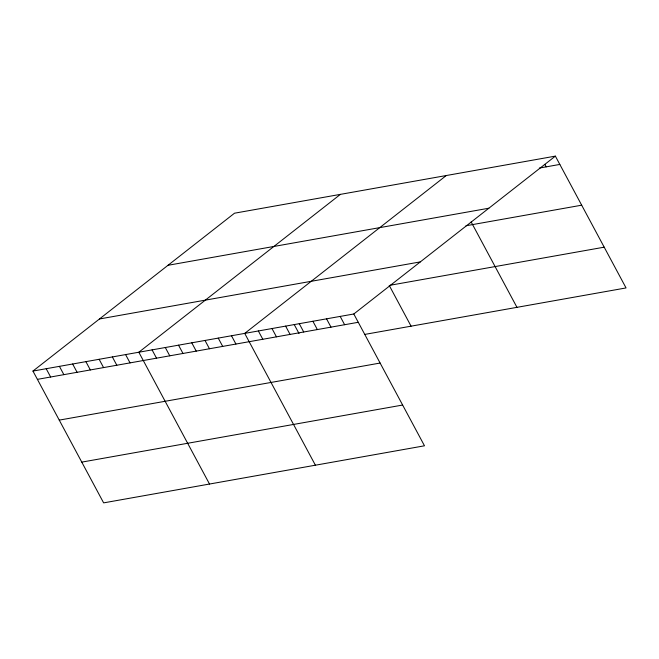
<?xml version="1.0" encoding="UTF-8"?>
<svg xmlns="http://www.w3.org/2000/svg" width="659" height="659" viewBox="0 0 659 659"><rect width="100%" height="100%" fill="white"/><g stroke="black" fill="none" stroke-linecap="round" stroke-linejoin="round"><path stroke-width="0.99" d="M32.95 371.066L353.809 313.989L424.487 445.797L103.628 502.875L32.95 371.066L234.513 213.203L555.372 156.125L626.05 287.934L364.748 334.418M340.398 194.372L138.835 352.227L209.513 484.036M446.283 175.533L244.72 333.396L315.397 465.205M353.809 313.989L555.372 156.125M539.367 168.07L559.829 164.429M167.996 265.297L488.863 208.219M465.971 225.765L581.683 205.188M99.468 318.972L420.327 261.895M390.161 285.248L604.196 247.174M37.398 379.362L358.265 322.292M59.252 420.121L380.119 363.043M81.774 462.116L402.633 405.038M544.853 164.363L546.187 166.851M471.16 221.935L516.961 307.341M389.222 285.421L411.076 326.18M340.176 316.411L344.624 324.714M326.543 318.841L330.991 327.136M312.901 321.262L317.35 329.566M299.268 323.693L303.717 331.988M294.26 324.632L299.013 333.495M285.627 326.114L290.075 334.418M271.994 328.544L276.442 336.84M258.353 330.966L262.809 339.27M231.482 335.752L235.93 344.047M218.244 338.1L222.701 346.403M205.015 340.456L209.463 348.759M191.777 342.812L196.225 351.115M178.54 345.168L182.988 353.463M165.302 347.524L169.758 355.819M152.072 349.871L156.521 358.175M125.597 354.583L130.045 362.887M112.359 356.939L116.816 365.234M99.13 359.295L103.578 367.59M85.892 361.651L90.341 369.946M72.655 363.999L77.103 372.302M59.417 366.355L63.874 374.658M46.188 368.711L50.636 377.014"/></g></svg>
